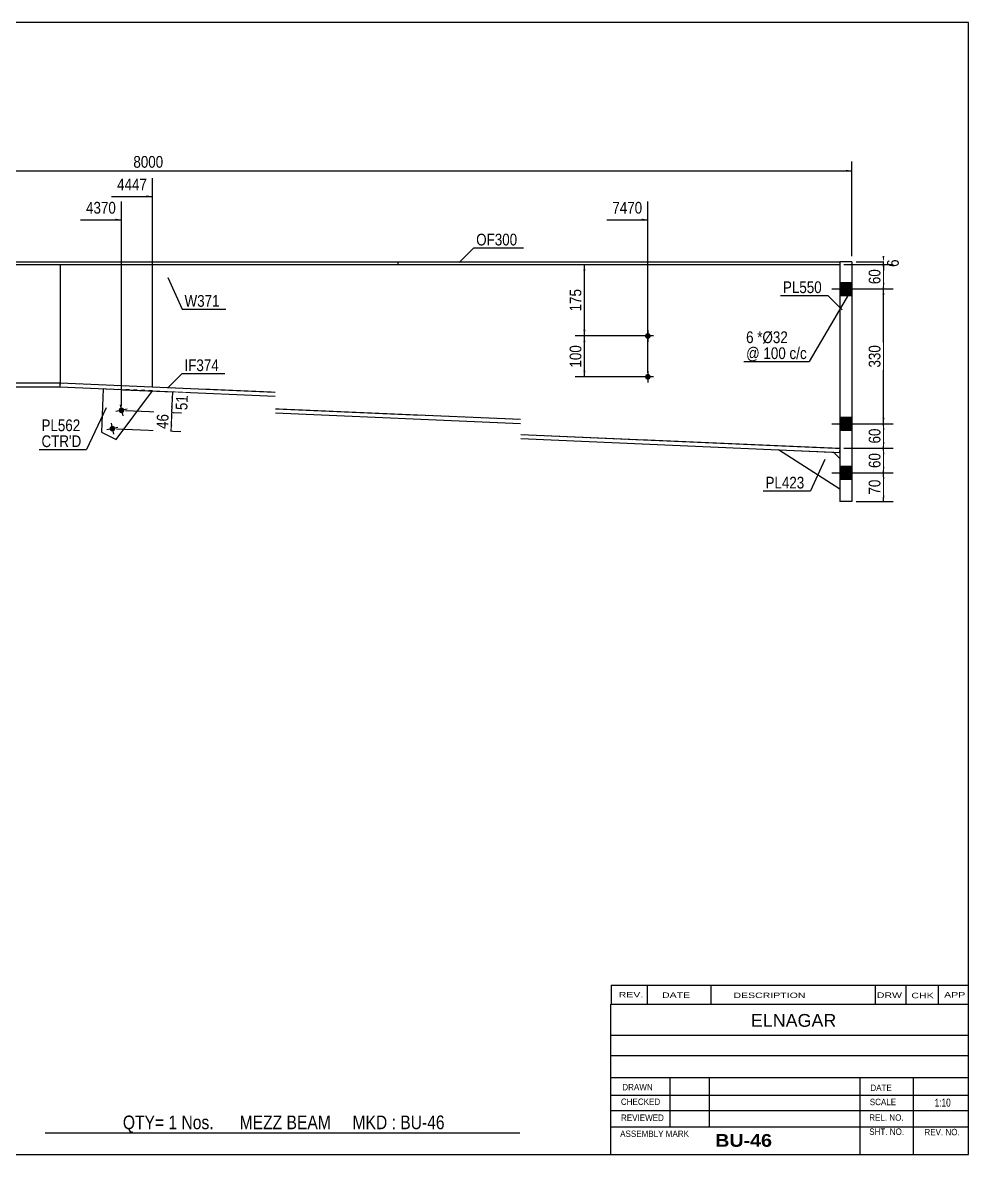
# Model space of a CAD drawing. Header units: millimetres. Extents: x -32 to 370, y -195 to 82.
# Drawn here: x 138.6 to 370.2, y -195.3 to 81.7 of the extents above; entities that cross this region are included whole.
import ezdxf

# ---------------------------------------------------------------- set-up
doc = ezdxf.new("R2010")
doc.units = ezdxf.units.MM
doc.linetypes.add('DXK_LINE_DOT1', pattern=[1.8814, 0.9407, -0.9407])
doc.styles.add('Arial', font='ARIAL.TTF', dxfattribs={"height": 0.2})
doc.styles.add('Arial Bold', font='ARIALBD.TTF', dxfattribs={"height": 0.2})
doc.styles.add('Arial Narrow', font='ARIALN.TTF', dxfattribs={"height": 0.2})

# ---------------------------------------------------------------- blocks, each defined once
blk = doc.blocks.new('Unknown-627317898-1211')
at = {"color": 5, "linetype": 'Continuous'}
for p, q in [((370.21, 81.68), (-29.79, 81.68)), ((-29.79, 81.68), (-29.79, -195.32)), ((370.21, -195.32), (370.21, 81.68)), ((-29.79, -195.32), (370.21, -195.32))]:
    blk.add_line(p, q, dxfattribs=at)
at = {"color": 174, "linetype": 'Continuous', "style": 'Arial'}
blk.add_text('Tekla structures', height=1.9102, rotation=90, dxfattribs=at).set_placement((-30.29, -194.82))
blk = doc.blocks.new('Bolt-627317898-1239 - 1232')
at = {"linetype": 'Continuous'}
blk.add_hatch(color=3, dxfattribs=at).paths.add_polyline_path([(161.24, -17.55, -1), (159.87, -17.84, -1)])
at = {"color": 3, "linetype": 'Continuous'}
for p, q in [((160.27, -16.33), (160.84, -19.07)), ((161.92, -17.41), (159.18, -17.99))]:
    blk.add_line(p, q, dxfattribs=at)
blk = doc.blocks.new('Bolt-627317898-1235 - 1232')
at = {"linetype": 'Continuous'}
for points in [[(292.4, 4.99, -1), (291, 4.99, -1)], [(292.4, -5.01, -1), (291, -5.01, -1)]]:
    blk.add_hatch(color=3, dxfattribs=at).paths.add_polyline_path(points)
at = {"color": 3, "linetype": 'Continuous'}
for p, q in [((291.7, 6.39), (291.7, 3.59)), ((293.1, 4.99), (290.3, 4.99)), ((293.1, -5.01), (290.3, -5.01)), ((291.7, -3.61), (291.7, -6.41))]:
    blk.add_line(p, q, dxfattribs=at)
blk = doc.blocks.new('Bolt-627317898-1238 - 1232')
at = {"linetype": 'Continuous'}
blk.add_hatch(color=3, dxfattribs=at).paths.add_polyline_path([(163.47, -13.08, -1), (162.1, -13.37, -1)])
at = {"color": 3, "linetype": 'Continuous'}
for p, q in [((164.16, -12.94), (161.42, -13.51)), ((162.5, -11.86), (163.08, -14.6))]:
    blk.add_line(p, q, dxfattribs=at)
blk = doc.blocks.new('Bolt-627317898-1278 - 1232')
at = {"linetype": 'Continuous'}
for points in [[(338.7, 18.1), (338.7, 14.9), (341.7, 14.9), (341.7, 18.1)], [(338.7, 18.1), (338.7, 14.9), (341.7, 14.9), (341.7, 18.1)], [(338.7, -14.9), (338.7, -18.1), (341.7, -18.1), (341.7, -14.9)], [(338.7, -14.9), (338.7, -18.1), (341.7, -18.1), (341.7, -14.9)], [(338.7, -26.9), (338.7, -30.1), (341.7, -30.1), (341.7, -26.9)], [(338.7, -26.9), (338.7, -30.1), (341.7, -30.1), (341.7, -26.9)]]:
    blk.add_hatch(color=3, dxfattribs=at).paths.add_polyline_path(points)
at = {"color": 3, "linetype": 'Continuous'}
for p, q in [((338.7, 18.1), (341.7, 18.1)), ((338.7, 18.1), (341.7, 18.1)), ((336.8, 16.5), (348.7, 16.5)), ((336.8, 16.5), (348.7, 16.5)), ((338.7, 14.9), (341.7, 14.9)), ((338.7, 14.9), (341.7, 14.9)), ((336.8, -16.5), (348.7, -16.5)), ((336.8, -16.5), (348.7, -16.5)), ((338.7, -14.9), (341.7, -14.9)), ((338.7, -14.9), (341.7, -14.9)), ((338.7, -18.1), (341.7, -18.1)), ((338.7, -18.1), (341.7, -18.1)), ((338.7, -26.9), (341.7, -26.9)), ((338.7, -26.9), (341.7, -26.9)), ((336.8, -28.5), (348.7, -28.5)), ((336.8, -28.5), (348.7, -28.5)), ((338.7, -30.1), (341.7, -30.1)), ((338.7, -30.1), (341.7, -30.1))]:
    blk.add_line(p, q, dxfattribs=at)
blk = doc.blocks.new('Part-627317898-1443 - 1232')
at = {"color": 2, "linetype": 'Continuous'}
for p, q in [((341.7, 23.1), (338.7, 23.1)), ((338.7, 23.1), (338.7, -35.5)), ((341.7, 23.1), (341.7, -35.5)), ((341.7, -35.5), (338.7, -35.5))]:
    blk.add_line(p, q, dxfattribs=at)
blk = doc.blocks.new('Part-627317898-1384 - 1232')
at = {"color": 2, "linetype": 'Continuous'}
for p, q in [((158.33, -7.96), (157.87, -18.59)), ((161.45, -20.38), (170.4, -8.48)), ((157.87, -18.59), (161.45, -20.38))]:
    blk.add_line(p, q, dxfattribs=at)
at = {"color": 7, "linetype": 'DXK_LINE_DOT1'}
blk.add_line((170.4, -8.48), (158.33, -7.96), dxfattribs=at)
blk = doc.blocks.new('Part-627317898-1438 - 1232')
at = {"color": 2, "linetype": 'Continuous'}
for p, q in [((338.7, -32.5), (323.71, -22.86)), ((323.71, -22.86), (337.2, -23.44)), ((337.2, -23.44), (338.7, -25))]:
    blk.add_line(p, q, dxfattribs=at)
at = {"color": 7, "linetype": 'DXK_LINE_DOT1'}
blk.add_line((338.7, -25), (338.7, -32.5), dxfattribs=at)
blk = doc.blocks.new('Part-627317898-1465 - 1232')
at = {"color": 2, "linetype": 'Continuous'}
for p, q in [((147.74, -6.5), (147.7, -7.5)), ((147.7, -7.5), (200.4, -9.77)), ((147.74, -6.5), (200.4, -8.76)), ((200.5, -12.82), (260.5, -15.4)), ((200.5, -13.82), (260.5, -16.4)), ((260.6, -19.14), (338.7, -22.5)), ((260.6, -20.14), (338.65, -23.5)), ((338.7, -22.5), (338.65, -23.5))]:
    blk.add_line(p, q, dxfattribs=at)
blk = doc.blocks.new('Part-627317898-1558 - 1232')
at = {"color": 2, "linetype": 'Continuous'}
for p, q in [((230.5, 23.1), (230.5, 22.5)), ((230.5, 23.1), (260.5, 23.1)), ((230.5, 22.5), (260.5, 22.5)), ((260.6, 23.1), (338.7, 23.1)), ((260.6, 22.5), (338.7, 22.5)), ((338.7, 23.1), (338.7, 22.5))]:
    blk.add_line(p, q, dxfattribs=at)
blk = doc.blocks.new('Part-627317898-1487 - 1232')
at = {"color": 2, "linetype": 'Continuous'}
for p, q in [((97.74, -7.5), (97.74, -6.5)), ((97.74, -6.5), (147.74, -6.5)), ((97.74, -7.5), (147.74, -7.5)), ((147.74, -7.5), (147.74, -6.5))]:
    blk.add_line(p, q, dxfattribs=at)
blk = doc.blocks.new('Part-627317898-1514 - 1232')
at = {"color": 2, "linetype": 'Continuous'}
blk.add_line((147.74, 22.5), (147.74, -6.5), dxfattribs=at)
at = {"color": 7, "linetype": 'DXK_LINE_DOT1'}
for p, q in [((147.74, 22.5), (200.4, 22.5)), ((200.5, 22.5), (260.5, 22.5)), ((260.6, 22.5), (338.7, 22.5)), ((338.7, 22.5), (338.7, -22.5)), ((147.74, -6.5), (200.4, -8.76)), ((200.5, -12.82), (260.5, -15.4)), ((260.6, -19.14), (338.7, -22.5))]:
    blk.add_line(p, q, dxfattribs=at)
blk = doc.blocks.new('Part-627317898-1580 - 1232')
at = {"color": 2, "linetype": 'Continuous'}
for p, q in [((97.74, 22.5), (97.74, -6.5)), ((147.74, 22.5), (147.74, -6.5))]:
    blk.add_line(p, q, dxfattribs=at)
at = {"color": 7, "linetype": 'DXK_LINE_DOT1'}
for p, q in [((97.74, 22.5), (147.74, 22.5)), ((97.74, -6.5), (147.74, -6.5))]:
    blk.add_line(p, q, dxfattribs=at)
blk = doc.blocks.new('Part-627317898-1585 - 1232')
at = {"color": 2, "linetype": 'Continuous'}
for p, q in [((0, 23.1), (0, 22.5)), ((0, 23.1), (44.99, 23.1)), ((0, 22.5), (44.99, 22.5)), ((45.09, 23.1), (200.4, 23.1)), ((45.09, 22.5), (200.4, 22.5)), ((200.5, 23.1), (230.5, 23.1)), ((200.5, 22.5), (230.5, 22.5)), ((230.5, 23.1), (230.5, 22.5))]:
    blk.add_line(p, q, dxfattribs=at)
blk = doc.blocks.new('StraightDimension-627317898-3451 - 1232')
at = {"linetype": 'Continuous'}
for points in [[(349.16, -30), (349.41, -28.5), (349.66, -30)], [(349.66, -34), (349.41, -35.5), (349.16, -34)]]:
    blk.add_hatch(color=7, dxfattribs=at).paths.add_polyline_path(points)
at = {"color": 7, "linetype": 'Continuous'}
for p, q in [((342.7, -28.5), (351.81, -28.5)), ((349.41, -35.5), (349.41, -28.5)), ((342.7, -35.5), (351.81, -35.5))]:
    blk.add_line(p, q, dxfattribs=at)
at = {"color": 0}
blk.add_wipeout([(349.26, -29.57), (345.06, -29.57), (345.06, -34.43), (349.26, -34.43)], dxfattribs=at)
at = {"color": 3, "style": 'Arial Narrow'}
blk.add_text('70', height=2.863, rotation=90.0002, dxfattribs=at).set_placement((348.66, -33.83))
blk = doc.blocks.new('StraightDimension-627317898-1842 - 1232')
at = {"linetype": 'Continuous'}
for points in [[(-1.5, 45.17), (-3, 45.42), (-1.5, 45.67)], [(340.2, 45.67), (341.7, 45.42), (340.2, 45.17)]]:
    blk.add_hatch(color=7, dxfattribs=at).paths.add_polyline_path(points)
at = {"color": 7, "linetype": 'Continuous'}
for p, q in [((-3, 24.5), (-3, 47.67)), ((341.7, 24.5), (341.7, 47.67)), ((-3, 45.42), (341.7, 45.42))]:
    blk.add_line(p, q, dxfattribs=at)
at = {"color": 0}
blk.add_wipeout([(173.6, 45.57), (173.6, 49.77), (165.09, 49.77), (165.09, 45.57)], dxfattribs=at)
at = {"color": 3, "style": 'Arial Narrow'}
blk.add_text('8000', height=2.863, dxfattribs=at).set_placement((165.69, 46.17))
blk = doc.blocks.new('StraightDimension-627317898-3446 - 1232')
at = {"linetype": 'Continuous'}
for points in [[(349.66, 24.6), (349.41, 23.1), (349.16, 24.6)], [(349.16, 21), (349.41, 22.5), (349.66, 21)]]:
    blk.add_hatch(color=7, dxfattribs=at).paths.add_polyline_path(points)
at = {"color": 7, "linetype": 'Continuous'}
for p, q in [((339.7, 22.5), (351.66, 22.5)), ((342.7, 23.1), (351.66, 23.1)), ((349.41, 22.5), (349.41, 23.1))]:
    blk.add_line(p, q, dxfattribs=at)
at = {"color": 0}
blk.add_wipeout([(353.76, 24.31), (349.56, 24.31), (349.56, 21.29), (353.76, 21.29)], dxfattribs=at)
at = {"color": 3, "style": 'Arial Narrow'}
blk.add_text('6', height=2.86, rotation=90.0002, dxfattribs=at).set_placement((353.16, 21.89))
blk = doc.blocks.new('StraightDimension-627317898-3447 - 1232')
at = {"linetype": 'Continuous'}
for points in [[(349.16, 21), (349.41, 22.5), (349.66, 21)], [(349.66, 18), (349.41, 16.5), (349.16, 18)]]:
    blk.add_hatch(color=7, dxfattribs=at).paths.add_polyline_path(points)
at = {"color": 7, "linetype": 'Continuous'}
for p, q in [((339.7, 22.5), (351.81, 22.5)), ((349.41, 16.5), (349.41, 22.5)), ((342.7, 16.5), (351.81, 16.5))]:
    blk.add_line(p, q, dxfattribs=at)
at = {"color": 0}
blk.add_wipeout([(349.26, 21.93), (345.06, 21.93), (345.06, 17.07), (349.26, 17.07)], dxfattribs=at)
at = {"color": 3, "style": 'Arial Narrow'}
blk.add_text('60', height=2.863, rotation=90.0002, dxfattribs=at).set_placement((348.66, 17.67))
blk = doc.blocks.new('StraightDimension-627317898-2052 - 1232')
at = {"linetype": 'Continuous'}
blk.add_hatch(color=7, dxfattribs=at).paths.add_polyline_path([(161.29, 33.69), (162.79, 33.44), (161.29, 33.19)])
at = {"color": 7, "linetype": 'Continuous'}
for p, q in [((162.79, -12.23), (162.79, 37.94)), ((152.73, 33.44), (162.79, 33.44))]:
    blk.add_line(p, q, dxfattribs=at)
at = {"color": 0}
blk.add_wipeout([(162.01, 34.34), (162.01, 38.54), (153.5, 38.54), (153.5, 34.34)], dxfattribs=at)
at = {"color": 3, "style": 'Arial Narrow'}
blk.add_text('4370', height=2.863, dxfattribs=at).set_placement((154.1, 34.94))
blk = doc.blocks.new('StraightDimension-627317898-3448 - 1232')
at = {"linetype": 'Continuous'}
for points in [[(349.16, 15), (349.41, 16.5), (349.66, 15)], [(349.66, -15), (349.41, -16.5), (349.16, -15)]]:
    blk.add_hatch(color=7, dxfattribs=at).paths.add_polyline_path(points)
at = {"color": 7, "linetype": 'Continuous'}
for p, q in [((342.7, 16.5), (351.81, 16.5)), ((349.41, -16.5), (349.41, 16.5)), ((342.7, -16.5), (351.81, -16.5))]:
    blk.add_line(p, q, dxfattribs=at)
at = {"color": 0}
blk.add_wipeout([(349.26, 3.34), (345.06, 3.34), (345.06, -3.34), (349.26, -3.34)], dxfattribs=at)
at = {"color": 3, "style": 'Arial Narrow'}
blk.add_text('330', height=2.863, rotation=90.0002, dxfattribs=at).set_placement((348.66, -2.74))
blk = doc.blocks.new('StraightDimension-627317898-2789 - 1232')
at = {"linetype": 'Continuous'}
for points in [[(275.91, 3.49), (276.16, 4.99), (276.41, 3.49)], [(276.41, -3.51), (276.16, -5.01), (275.91, -3.51)]]:
    blk.add_hatch(color=7, dxfattribs=at).paths.add_polyline_path(points)
at = {"color": 7, "linetype": 'Continuous'}
for p, q in [((290.7, 4.99), (273.91, 4.99)), ((276.16, -5.01), (276.16, 4.99)), ((290.7, -5.01), (273.91, -5.01))]:
    blk.add_line(p, q, dxfattribs=at)
at = {"color": 0}
blk.add_wipeout([(276.01, 3.33), (271.81, 3.33), (271.81, -3.35), (276.01, -3.35)], dxfattribs=at)
at = {"color": 3, "style": 'Arial Narrow'}
blk.add_text('100', height=2.863, rotation=90.0002, dxfattribs=at).set_placement((275.41, -2.75))
blk = doc.blocks.new('StraightDimension-627317898-2050 - 1232')
at = {"linetype": 'Continuous'}
blk.add_hatch(color=7, dxfattribs=at).paths.add_polyline_path([(290.2, 33.69), (291.7, 33.44), (290.2, 33.19)])
at = {"color": 7, "linetype": 'Continuous'}
for p, q in [((291.7, -4.01), (291.7, 37.94)), ((281.63, 33.44), (291.7, 33.44))]:
    blk.add_line(p, q, dxfattribs=at)
at = {"color": 0}
blk.add_wipeout([(290.92, 34.34), (290.92, 38.54), (282.41, 38.54), (282.41, 34.34)], dxfattribs=at)
at = {"color": 3, "style": 'Arial Narrow'}
blk.add_text('7470', height=2.863, dxfattribs=at).set_placement((283.01, 34.94))
blk = doc.blocks.new('StraightDimension-627317898-1853 - 1232')
at = {"linetype": 'Continuous'}
for points in [[(175.01, -10.17), (175.33, -8.69), (175.51, -10.2)], [(175.42, -12.27), (175.11, -13.76), (174.92, -12.25)]]:
    blk.add_hatch(color=7, dxfattribs=at).paths.add_polyline_path(points)
at = {"color": 7, "linetype": 'Continuous'}
for p, q in [((163.07, -8.16), (177.57, -8.78)), ((175.11, -13.76), (175.33, -8.69)), ((163.79, -13.27), (177.36, -13.85))]:
    blk.add_line(p, q, dxfattribs=at)
at = {"color": 0}
blk.add_wipeout([(179.67, -8.98), (175.47, -8.8), (175.26, -13.65), (179.46, -13.83)], dxfattribs=at)
at = {"color": 3, "style": 'Arial Narrow'}
blk.add_text('51', height=2.863, rotation=87.5365, dxfattribs=at).set_placement((178.89, -13.21))
blk = doc.blocks.new('StraightDimension-627317898-1878 - 1232')
at = {"linetype": 'Continuous'}
for points in [[(174.79, -15.24), (175.11, -13.76), (175.29, -15.27)], [(175.23, -16.83), (174.91, -18.32), (174.73, -16.81)]]:
    blk.add_hatch(color=7, dxfattribs=at).paths.add_polyline_path(points)
at = {"color": 7, "linetype": 'Continuous'}
for p, q in [((163.79, -13.27), (177.51, -13.86)), ((174.91, -18.32), (175.11, -13.76)), ((161.55, -17.74), (177.31, -18.42))]:
    blk.add_line(p, q, dxfattribs=at)
at = {"color": 0}
blk.add_wipeout([(174.96, -13.6), (170.77, -13.42), (170.56, -18.27), (174.76, -18.46)], dxfattribs=at)
at = {"color": 3, "style": 'Arial Narrow'}
blk.add_text('46', height=2.863, rotation=87.5365, dxfattribs=at).set_placement((174.18, -17.83))
blk = doc.blocks.new('StraightDimension-627317898-2051 - 1232')
at = {"linetype": 'Continuous'}
blk.add_hatch(color=7, dxfattribs=at).paths.add_polyline_path([(168.9, 39.39), (170.4, 39.14), (168.9, 38.89)])
at = {"color": 7, "linetype": 'Continuous'}
for p, q in [((170.4, -7.48), (170.4, 43.64)), ((160.34, 39.14), (170.4, 39.14))]:
    blk.add_line(p, q, dxfattribs=at)
at = {"color": 0}
blk.add_wipeout([(169.62, 40.04), (169.62, 44.24), (161.11, 44.24), (161.11, 40.04)], dxfattribs=at)
at = {"color": 3, "style": 'Arial Narrow'}
blk.add_text('4447', height=2.863, dxfattribs=at).set_placement((161.71, 40.64))
blk = doc.blocks.new('StraightDimension-627317898-2788 - 1232')
at = {"linetype": 'Continuous'}
for points in [[(275.91, 21), (276.16, 22.5), (276.41, 21)], [(276.41, 6.49), (276.16, 4.99), (275.91, 6.49)]]:
    blk.add_hatch(color=7, dxfattribs=at).paths.add_polyline_path(points)
at = {"color": 7, "linetype": 'Continuous'}
for p, q in [((148.74, 22.5), (278.56, 22.5)), ((276.16, 4.99), (276.16, 22.5)), ((290.7, 4.99), (273.91, 4.99))]:
    blk.add_line(p, q, dxfattribs=at)
at = {"color": 0}
blk.add_wipeout([(276.01, 17.09), (271.81, 17.09), (271.81, 10.4), (276.01, 10.4)], dxfattribs=at)
at = {"color": 3, "style": 'Arial Narrow'}
blk.add_text('175', height=2.863, rotation=90.0002, dxfattribs=at).set_placement((275.41, 11))
blk = doc.blocks.new('StraightDimension-627317898-3449 - 1232')
at = {"linetype": 'Continuous'}
for points in [[(349.16, -18), (349.41, -16.5), (349.66, -18)], [(349.66, -21), (349.41, -22.5), (349.16, -21)]]:
    blk.add_hatch(color=7, dxfattribs=at).paths.add_polyline_path(points)
at = {"color": 7, "linetype": 'Continuous'}
for p, q in [((342.7, -16.5), (351.81, -16.5)), ((349.41, -22.5), (349.41, -16.5)), ((339.7, -22.5), (351.81, -22.5))]:
    blk.add_line(p, q, dxfattribs=at)
at = {"color": 0}
blk.add_wipeout([(349.26, -17.07), (345.06, -17.07), (345.06, -21.93), (349.26, -21.93)], dxfattribs=at)
at = {"color": 3, "style": 'Arial Narrow'}
blk.add_text('60', height=2.863, rotation=90.0002, dxfattribs=at).set_placement((348.66, -21.33))
blk = doc.blocks.new('StraightDimension-627317898-3450 - 1232')
at = {"linetype": 'Continuous'}
for points in [[(349.16, -24), (349.41, -22.5), (349.66, -24)], [(349.66, -27), (349.41, -28.5), (349.16, -27)]]:
    blk.add_hatch(color=7, dxfattribs=at).paths.add_polyline_path(points)
at = {"color": 7, "linetype": 'Continuous'}
for p, q in [((339.7, -22.5), (351.81, -22.5)), ((349.41, -28.5), (349.41, -22.5)), ((342.7, -28.5), (351.81, -28.5))]:
    blk.add_line(p, q, dxfattribs=at)
at = {"color": 0}
blk.add_wipeout([(349.26, -23.07), (345.06, -23.07), (345.06, -27.93), (349.26, -27.93)], dxfattribs=at)
at = {"color": 3, "style": 'Arial Narrow'}
blk.add_text('60', height=2.863, rotation=90.0002, dxfattribs=at).set_placement((348.66, -27.33))
blk = doc.blocks.new('CBS_NAME_BLOG-627317898-3508')
at = {"color": 7, "linetype": 'Continuous'}
for p, q in [((282.62, -195.28), (282.61, -158.57)), ((282.62, -158.57), (370.13, -158.57)), ((282.62, -166.11), (370.13, -166.11)), ((282.69, -171.16), (370.21, -171.16)), ((282.62, -176.53), (370.13, -176.53)), ((297.14, -188.64), (297.14, -176.54)), ((306.82, -188.62), (306.82, -176.55)), ((343.74, -195.28), (343.74, -176.55)), ((356.79, -195.28), (356.79, -176.54)), ((282.62, -180.83), (370.21, -180.81)), ((282.62, -184.58), (370.13, -184.58)), ((282.62, -188.62), (370.13, -188.62)), ((282.61, -195.32), (370.21, -195.32))]:
    blk.add_line(p, q, dxfattribs=at)
at = {"color": 3, "linetype": 'Continuous', "style": 'Arial'}
blk.add_text('ELNAGAR', height=3.133, dxfattribs=at).set_placement((316.94, -164.1))
at = {"color": 3, "linetype": 'Continuous'}
for s, height, style, width, p in [('DRAWN', 1.566, 'Arial', 0.9, (285.45, -179.64)), ('DATE', 1.566, 'Arial', 0.9, (346.21, -179.8)), ('CHECKED', 1.566, 'Arial', 0.9, (285.1, -183.22)), ('SCALE', 1.566, 'Arial', 0.9, (346.06, -183.28)), ('1:10', 1.957, 'Arial Narrow', 0.9, (361.95, -183.64)), ('REVIEWED', 1.566, 'Arial', 0.9, (285.13, -187.13)), ('REL. NO.', 1.566, 'Arial', 0.9, (345.92, -187.09)), ('ASSEMBLY MARK', 1.5663, 'Arial', 0.9, (284.92, -191.06)), ('BU-46', 3.131, 'Arial Bold', 1.1, (308.2, -193.47)), ('SHT. NO.', 1.566, 'Arial', 0.9, (345.92, -190.55)), ('REV. NO.', 1.566, 'Arial', 0.9, (359.44, -190.64))]:
    blk.add_text(s, height=height, dxfattribs=dict(at, style=style, width=width)).set_placement(p)
blk = doc.blocks.new('CBS_CALLOFF-627317898-3507')
at = {"color": 7, "linetype": 'Continuous'}
blk.add_line((144.09, -190.05), (260.32, -190.07), dxfattribs=at)
at = {"color": 3, "linetype": 'Continuous', "style": 'Arial Narrow'}
blk.add_text('QTY= 1 Nos.      MEZZ BEAM     MKD : BU-46', height=3.3405, dxfattribs=at).set_placement((163.12, -189.16))
blk = doc.blocks.new('CBS_REVISION-627317898-3509')
at = {"color": 7, "linetype": 'Continuous'}
for p, q in [((282.7, -153.94), (370.2, -153.94)), ((282.7, -153.94), (282.7, -158.57)), ((291.5, -153.94), (291.5, -158.57)), ((307.09, -153.94), (307.09, -158.51)), ((347.35, -153.94), (347.35, -158.57)), ((354.89, -153.94), (354.89, -158.57)), ((362.84, -153.94), (362.84, -158.57)), ((282.7, -158.57), (370.2, -158.57))]:
    blk.add_line(p, q, dxfattribs=at)
at = {"color": 7, "style": 'Arial Narrow', "width": 1.7}
for s, height, p in [('REV.', 1.326, (284.56, -156.9)), ('DATE', 1.326, (295.18, -157.01)), ('DESCRIPTION', 1.3257, (312.66, -157.06)), ('DRW', 1.326, (347.78, -157.01)), ('CHK', 1.326, (356.26, -157.1)), ('APP', 1.326, (364.27, -156.94))]:
    blk.add_text(s, height=height, dxfattribs=at).set_placement(p)
blk = doc.blocks.new('Mark-627317898-1273 - 1232')
at = {"color": 0}
blk.add_wipeout([(317.6, 3.24), (317.6, 6.24), (315.77, 6.24), (315.77, 3.24)], dxfattribs=at)
blk.add_wipeout([(317.6, 3.24), (317.6, 6.24), (315.77, 6.24), (315.77, 3.24)], dxfattribs=at)
blk.add_wipeout([(319.77, 3.24), (319.77, 6.24), (318.5, 6.24), (318.5, 3.24)], dxfattribs=at)
blk.add_wipeout([(319.77, 3.24), (319.77, 6.24), (318.5, 6.24), (318.5, 3.24)], dxfattribs=at)
blk.add_wipeout([(325.99, 3.24), (325.99, 6.24), (319.77, 6.24), (319.77, 3.24)], dxfattribs=at)
blk.add_wipeout([(325.99, 3.24), (325.99, 6.24), (319.77, 6.24), (319.77, 3.24)], dxfattribs=at)
at = {"color": 3, "style": 'Arial Narrow'}
blk.add_text('*', height=2.86, dxfattribs=at).set_placement((318.5, 3.24))
at = {"color": 0}
blk.add_wipeout([(330.62, -0.66), (330.62, 2.34), (315.77, 2.34), (315.77, -0.66)], dxfattribs=at)
blk.add_wipeout([(330.62, -0.66), (330.62, 2.34), (315.77, 2.34), (315.77, -0.66)], dxfattribs=at)
at = {"color": 7, "linetype": 'Continuous'}
for p in [(341.7, 16.5), (315.17, -1.26)]:
    blk.add_line(p, (331.22, -1.26), dxfattribs=at)
at = {"color": 3, "style": 'Arial Narrow'}
for s, height, p in [('6', 2.86, (315.77, 3.24)), ('Ø32', 2.863, (319.77, 3.24)), ('@ 100 c/', 2.863, (315.77, -0.66)), ('c', 2.86, (328.97, -0.66))]:
    blk.add_text(s, height=height, dxfattribs=at).set_placement(p)
blk = doc.blocks.new('Mark-627317898-1380 - 1232')
at = {"color": 0}
blk.add_wipeout([(152.7, -18.31), (152.7, -15.31), (143.19, -15.31), (143.19, -18.31)], dxfattribs=at)
blk.add_wipeout([(152.7, -18.31), (152.7, -15.31), (143.19, -15.31), (143.19, -18.31)], dxfattribs=at)
blk.add_wipeout([(152.95, -22.21), (152.95, -19.21), (143.19, -19.21), (143.19, -22.21)], dxfattribs=at)
blk.add_wipeout([(152.95, -22.21), (152.95, -19.21), (143.19, -19.21), (143.19, -22.21)], dxfattribs=at)
at = {"color": 7, "linetype": 'Continuous'}
for p in [(159.04, -12.6), (142.59, -22.81)]:
    blk.add_line(p, (154.2, -22.81), dxfattribs=at)
at = {"color": 3, "style": 'Arial Narrow'}
blk.add_text('PL562', height=2.863, dxfattribs=at).set_placement((143.19, -18.31))
at = {"color": 1, "style": 'Arial Narrow'}
blk.add_text("CTR'D", height=2.863, dxfattribs=at).set_placement((143.19, -22.21))
blk = doc.blocks.new('Mark-627317898-1434 - 1232')
at = {"color": 7, "linetype": 'Continuous'}
blk.add_line((335.06, -25.21), (331.53, -32.94), dxfattribs=at)
at = {"color": 0}
blk.add_wipeout([(330.03, -32.34), (330.03, -29.34), (320.52, -29.34), (320.52, -32.34)], dxfattribs=at)
blk.add_wipeout([(330.03, -32.34), (330.03, -29.34), (320.52, -29.34), (320.52, -32.34)], dxfattribs=at)
at = {"color": 7, "linetype": 'Continuous'}
blk.add_line((319.92, -32.94), (331.53, -32.94), dxfattribs=at)
at = {"color": 3, "style": 'Arial Narrow'}
blk.add_text('PL423', height=2.863, dxfattribs=at).set_placement((320.52, -32.34))
blk = doc.blocks.new('Mark-627317898-1439 - 1232')
at = {"color": 7, "linetype": 'Continuous'}
blk.add_line((339.33, 11.35), (335.79, 14.89), dxfattribs=at)
at = {"color": 0}
blk.add_wipeout([(334.29, 15.49), (334.29, 18.49), (324.79, 18.49), (324.79, 15.49)], dxfattribs=at)
blk.add_wipeout([(334.29, 15.49), (334.29, 18.49), (324.79, 18.49), (324.79, 15.49)], dxfattribs=at)
at = {"color": 7, "linetype": 'Continuous'}
blk.add_line((324.19, 14.89), (335.79, 14.89), dxfattribs=at)
at = {"color": 3, "style": 'Arial Narrow'}
blk.add_text('PL550', height=2.863, dxfattribs=at).set_placement((324.79, 15.49))
blk = doc.blocks.new('Mark-627317898-1461 - 1232')
at = {"color": 0}
blk.add_wipeout([(186.61, -3.61), (186.61, -0.61), (178.21, -0.61), (178.21, -3.61)], dxfattribs=at)
blk.add_wipeout([(186.61, -3.61), (186.61, -0.61), (178.21, -0.61), (178.21, -3.61)], dxfattribs=at)
at = {"color": 7, "linetype": 'Continuous'}
for p, q in [((174.07, -7.75), (177.61, -4.21)), ((177.61, -4.21), (188.11, -4.21))]:
    blk.add_line(p, q, dxfattribs=at)
at = {"color": 3, "style": 'Arial Narrow'}
blk.add_text('IF374', height=2.863, dxfattribs=at).set_placement((178.21, -3.61))
blk = doc.blocks.new('Mark-627317898-1510 - 1232')
at = {"color": 0}
blk.add_wipeout([(186.82, 12.14), (186.82, 15.14), (178.23, 15.14), (178.23, 12.14)], dxfattribs=at)
blk.add_wipeout([(186.82, 12.14), (186.82, 15.14), (178.23, 15.14), (178.23, 12.14)], dxfattribs=at)
at = {"color": 7, "linetype": 'Continuous'}
for p, q in [((174.1, 19.28), (177.63, 11.54)), ((177.63, 11.54), (188.32, 11.54))]:
    blk.add_line(p, q, dxfattribs=at)
at = {"color": 3, "style": 'Arial Narrow'}
blk.add_text('W371', height=2.863, dxfattribs=at).set_placement((178.23, 12.14))
blk = doc.blocks.new('Mark-627317898-1554 - 1232')
at = {"color": 0}
blk.add_wipeout([(259.71, 27.15), (259.71, 30.15), (249.66, 30.15), (249.66, 27.15)], dxfattribs=at)
blk.add_wipeout([(259.71, 27.15), (259.71, 30.15), (249.66, 30.15), (249.66, 27.15)], dxfattribs=at)
at = {"color": 7, "linetype": 'Continuous'}
for p, q in [((245.52, 23.01), (249.06, 26.55)), ((249.06, 26.55), (261.21, 26.55))]:
    blk.add_line(p, q, dxfattribs=at)
at = {"color": 3, "style": 'Arial Narrow'}
blk.add_text('OF300', height=2.863, dxfattribs=at).set_placement((249.66, 27.15))

msp = doc.modelspace()

# ---------------------------------------------------------------- block references
for name in ['Unknown-627317898-1211', 'Part-627317898-1585 - 1232', 'Part-627317898-1580 - 1232', 'Part-627317898-1514 - 1232', 'Part-627317898-1558 - 1232', 'Part-627317898-1443 - 1232', 'Bolt-627317898-1278 - 1232', 'Bolt-627317898-1235 - 1232', 'Part-627317898-1487 - 1232', 'Part-627317898-1465 - 1232', 'Part-627317898-1384 - 1232', 'Bolt-627317898-1238 - 1232', 'Bolt-627317898-1239 - 1232', 'Part-627317898-1438 - 1232', 'CBS_REVISION-627317898-3509', 'CBS_NAME_BLOG-627317898-3508', 'CBS_CALLOFF-627317898-3507']:
    msp.add_blockref(name, (0, 0))

# ---------------------------------------------------------------- next in the draw order: block references
for name in ['StraightDimension-627317898-1842 - 1232', 'StraightDimension-627317898-2789 - 1232', 'Mark-627317898-1434 - 1232', 'StraightDimension-627317898-3451 - 1232']:
    msp.add_blockref(name, (0, 0))

# ---------------------------------------------------------------- next in the draw order: block references
for name in ['StraightDimension-627317898-2052 - 1232', 'StraightDimension-627317898-2050 - 1232', 'StraightDimension-627317898-3446 - 1232']:
    msp.add_blockref(name, (0, 0))

# ---------------------------------------------------------------- next in the draw order: block references
for name in ['StraightDimension-627317898-3447 - 1232', 'StraightDimension-627317898-1853 - 1232', 'Mark-627317898-1380 - 1232']:
    msp.add_blockref(name, (0, 0))

# ---------------------------------------------------------------- next in the draw order: block references
for name in ['StraightDimension-627317898-2051 - 1232', 'StraightDimension-627317898-3448 - 1232', 'Mark-627317898-1461 - 1232', 'StraightDimension-627317898-1878 - 1232']:
    msp.add_blockref(name, (0, 0))

# ---------------------------------------------------------------- next in the draw order: block references
for name in ['StraightDimension-627317898-2788 - 1232', 'Mark-627317898-1273 - 1232', 'StraightDimension-627317898-3449 - 1232']:
    msp.add_blockref(name, (0, 0))

# ---------------------------------------------------------------- next in the draw order: block references
for name in ['Mark-627317898-1554 - 1232', 'Mark-627317898-1510 - 1232', 'Mark-627317898-1439 - 1232', 'StraightDimension-627317898-3450 - 1232']:
    msp.add_blockref(name, (0, 0))

doc.saveas('drawing.dxf')
